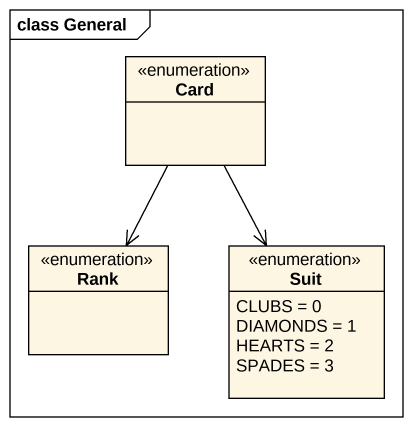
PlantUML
@startuml
mainframe class General
hide circle
hide empty members
enum "Card" as Card_
enum Rank
enum Suit {
  CLUBS = 0
  DIAMONDS = 1
  HEARTS = 2
  SPADES = 3
}
Card_ --> Rank
Card_ --> Suit
@enduml
